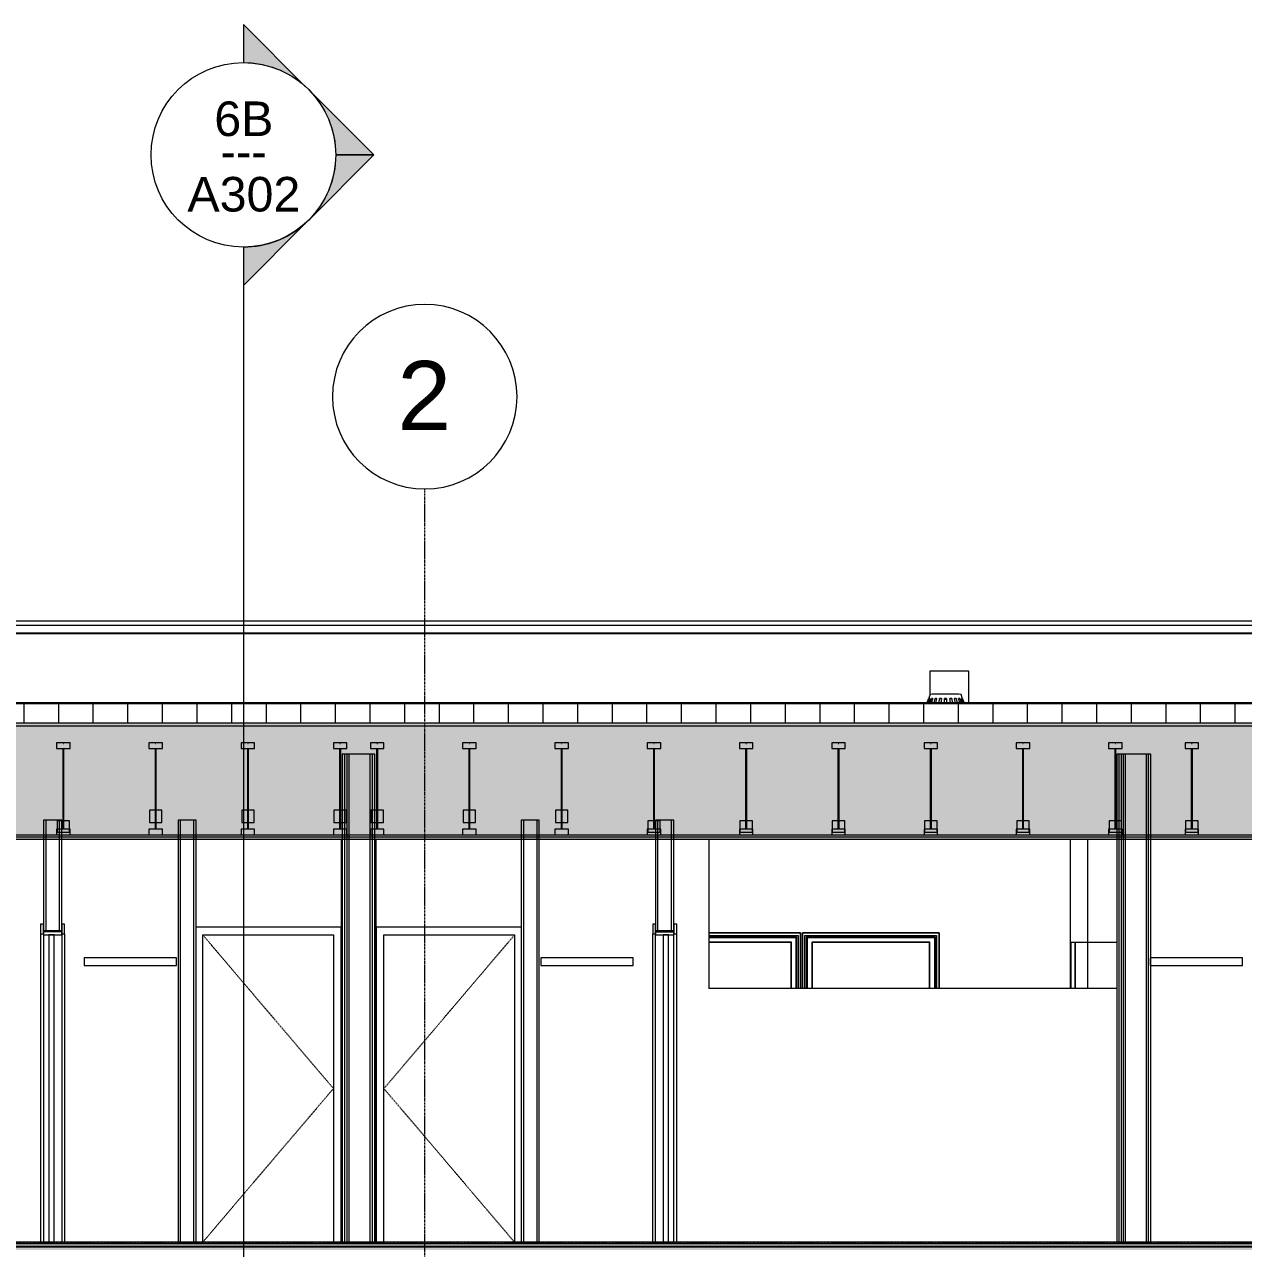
# Model space of a CAD drawing. Header units: inches. Extents: x 9661 to 16490, y -393 to 647.
# Drawn here: x 14010.3 to 14327.3, y 266.4 to 584.9 of the extents above; entities that cross this region are included whole.
import ezdxf

# ---------------------------------------------------------------- set-up
doc = ezdxf.new("R2010")
doc.units = ezdxf.units.IN
doc.header["$MEASUREMENT"] = 0
doc.linetypes.add('Dash 1_16_', pattern=[0.125, 0.0625, -0.0625])
doc.linetypes.add('Grid Line 1_2_', pattern=[0.875, 0.5, -0.125, 0.125, -0.125])
for name, color, linetype, lineweight in [('0-3', 55, 'Continuous', 9), ('0-4', 90, 'Continuous', 5), ('0-5', 213, 'Continuous', 70), ('A-DOOR-1', 253, 'Continuous', 9), ('A-DOOR-2', 253, 'Dash 1_16_', 9), ('A-DOOR-7', 133, 'Continuous', 20), ('A-DOOR-FRAM-1', 253, 'Continuous', 9), ('A-DOOR-FRAM-6', 133, 'Continuous', 20), ('A-FLOR-2', 8, 'Continuous', 5), ('A-FLOR-9', 192, 'Continuous', 9), ('A-FLOR-LEVL-1', 51, 'Grid Line 1_2_', 9), ('A-FLOR-MCUT-2', 51, 'Continuous', 9), ('A-FLOR-PATT-1', 45, 'Continuous', 9), ('A-GLAZ-1', 55, 'Continuous', 9), ('A-ROOF-1', 252, 'Continuous', 13), ('A-ROOF-2', 251, 'Continuous', 5), ('A-ROOF-3', 132, 'Continuous', 9), ('A-ROOF-PATT-1', 45, 'Continuous', 9), ('A-WALL-1', 9, 'Continuous', 9), ('A-WALL-2', 253, 'Continuous', 9), ('A-WALL-3', 53, 'Continuous', 13), ('A-WALL-4', 250, 'Continuous', 13), ('A-WALL-5', 55, 'Continuous', 9), ('G-ANNO-SYMB', 111, 'Continuous', 9), ('I-WALL-3', 7, 'Continuous', 9), ('M-EQPM-1', 55, 'Continuous', 9), ('Q-CASE-1', 9, 'Continuous', 9), ('Q-CASE-2', 253, 'Continuous', 9), ('S-BEAM-2', 7, 'Continuous', 9), ('S-BEAM-3', 55, 'Continuous', 9), ('S-GRID-1', 1, 'Grid Line 1_2_', 9), ('S-GRID-IDEN', 1, 'Continuous', 9)]:
    doc.layers.add(name, color=color, linetype=linetype, lineweight=lineweight)
doc.styles.add('Arial', font='arial.ttf', dxfattribs={"height": 9})
doc.styles.add('Arial_1', font='arial.ttf', dxfattribs={"height": 18})
doc.styles.add('Century Gothic', font='ufonts.com_century-gothic.ttf', dxfattribs={"height": 9})
pattern_1 = [(0, (14217.158, 59.024), (0, 4.798), []), (315, (14217.1578, 59.024), (4.798427, 0), [6.786, -6.786]), (45, (14217.1578, 59.024), (4.798427, 0), [6.786, -6.786])]

# ---------------------------------------------------------------- blocks, each defined once
blk = doc.blocks.new('OD_CW_Closet - OD_CW_Closet-3802031-BUILDING SECTION - NORTH_SOUTH - LOOKING WEST')
at = {"layer": 'Q-CASE-2'}
for p, q in [((3366.57, 74), (3342.57, 74)), ((3342.57, 74), (3342.57, 72)), ((3366.57, 72), (3366.57, 74)), ((3342.57, 72), (3366.57, 72))]:
    blk.add_line(p, q, dxfattribs=at)
blk = doc.blocks.new('SLIDING - FLUSH - SLIDING - FLUSH - 5-0 x 6-8-V137-BUILDING SECTION - NORTH_SOUTH - LOOKING WEST')
at = {"layer": 'A-DOOR-1'}
for p, q in [((3054.4, 218.75), (3054.4, 216.25)), ((3055.15, 218.75), (3054.4, 218.75)), ((3055.15, 216.25), (3055.15, 218.75)), ((3059.9, 218.75), (3059.9, 216.25)), ((3060.65, 218.75), (3059.9, 218.75)), ((3060.65, 216.25), (3060.65, 218.75)), ((3054.4, 216.25), (3055.15, 216.25)), ((3054.4, 216.25), (3054.4, 136)), ((3059.9, 216.25), (3060.65, 216.25)), ((3060.65, 216.25), (3060.65, 136))]:
    blk.add_line(p, q, dxfattribs=at)
at = {"layer": 'A-DOOR-7'}
for p, q in [((3057.9, 216), (3056.52, 216)), ((3056.52, 216), (3056.52, 136)), ((3057.9, 136), (3057.9, 216)), ((3056.52, 136), (3057.9, 136))]:
    blk.add_line(p, q, dxfattribs=at)
at = {"layer": 'A-DOOR-FRAM-1'}
for p, q in [((3055.15, 216), (3055.15, 136)), ((3059.9, 216), (3059.9, 136))]:
    blk.add_line(p, q, dxfattribs=at)
at = {"layer": 'A-DOOR-FRAM-6'}
for p, q in [((3059.9, 217), (3055.15, 217)), ((3055.15, 217), (3055.15, 216)), ((3059.9, 216.75), (3055.15, 216.75)), ((3059.9, 216), (3059.9, 217)), ((3055.15, 216), (3059.9, 216))]:
    blk.add_line(p, q, dxfattribs=at)
blk = doc.blocks.new('OD_CW_Closet - OD_CW_Closet-3786619-BUILDING SECTION - NORTH_SOUTH - LOOKING WEST')
at = {"layer": 'Q-CASE-2'}
for p, q in [((3065.74, 74), (3065.74, 72)), ((3089.74, 74), (3065.74, 74)), ((3089.74, 72), (3089.74, 74)), ((3065.74, 72), (3089.74, 72))]:
    blk.add_line(p, q, dxfattribs=at)
blk = doc.blocks.new('SLIDING - FLUSH - SLIDING - FLUSH - 5-0 x 6-8-V138-BUILDING SECTION - NORTH_SOUTH - LOOKING WEST')
at = {"layer": 'A-DOOR-1'}
for p, q in [((3214.35, 218.75), (3213.6, 218.75)), ((3213.6, 218.75), (3213.6, 216.25)), ((3214.35, 216.25), (3214.35, 218.75)), ((3219.85, 218.75), (3219.1, 218.75)), ((3219.1, 218.75), (3219.1, 216.25)), ((3219.85, 216.25), (3219.85, 218.75)), ((3213.6, 216.25), (3214.35, 216.25)), ((3213.6, 136), (3213.6, 216.25)), ((3219.1, 216.25), (3219.85, 216.25)), ((3219.85, 136), (3219.85, 216.25))]:
    blk.add_line(p, q, dxfattribs=at)
at = {"layer": 'A-DOOR-7'}
for p, q in [((3216.35, 216), (3216.35, 136)), ((3217.72, 216), (3216.35, 216)), ((3217.72, 136), (3217.72, 216)), ((3216.35, 136), (3217.72, 136))]:
    blk.add_line(p, q, dxfattribs=at)
at = {"layer": 'A-DOOR-FRAM-1'}
for p, q in [((3214.35, 136), (3214.35, 216)), ((3219.1, 136), (3219.1, 216))]:
    blk.add_line(p, q, dxfattribs=at)
at = {"layer": 'A-DOOR-FRAM-6'}
for p, q in [((3214.35, 217), (3214.35, 216)), ((3219.1, 217), (3214.35, 217)), ((3214.35, 216.75), (3219.1, 216.75)), ((3219.1, 216), (3219.1, 217)), ((3214.35, 216), (3219.1, 216))]:
    blk.add_line(p, q, dxfattribs=at)
blk = doc.blocks.new('OD_CW_Closet - OD_CW_Closet-3786599-BUILDING SECTION - NORTH_SOUTH - LOOKING WEST')
at = {"layer": 'Q-CASE-2'}
for p, q in [((2805.31, 74), (2781.31, 74)), ((2781.31, 74), (2781.31, 72)), ((2805.31, 72), (2805.31, 74)), ((2781.31, 72), (2805.31, 72))]:
    blk.add_line(p, q, dxfattribs=at)
blk = doc.blocks.new('SWING - SINGLE - FLUSH - SWING - 34_ x 80_ - WITH ACOUSTICAL SEAL-V139-BUILDING SECTION - NORTH_SOUTH - LOOKING WEST')
at = {"layer": 'A-DOOR-2'}
for p in [(3096.56, 216), (3096.56, 136)]:
    blk.add_line(p, (3130.56, 176), dxfattribs=at)
at = {"layer": 'A-DOOR-FRAM-1'}
for p, q in [((3132.56, 218), (3094.9, 218)), ((3132.56, 136), (3132.56, 218)), ((3096.56, 136), (3096.56, 216)), ((3096.56, 216), (3130.56, 216)), ((3130.56, 216), (3130.56, 136))]:
    blk.add_line(p, q, dxfattribs=at)
blk = doc.blocks.new('SWING - SINGLE - FLUSH - SWING - 34_ x 80_ - WITH ACOUSTICAL SEAL-V140-BUILDING SECTION - NORTH_SOUTH - LOOKING WEST')
at = {"layer": 'A-DOOR-2'}
for p in [(3177.69, 216), (3177.69, 136)]:
    blk.add_line(p, (3143.69, 176), dxfattribs=at)
at = {"layer": 'A-DOOR-FRAM-1'}
for p, q in [((3179.35, 218), (3141.69, 218)), ((3141.69, 218), (3141.69, 136)), ((3143.69, 136), (3143.69, 216)), ((3143.69, 216), (3177.69, 216)), ((3177.69, 216), (3177.69, 136))]:
    blk.add_line(p, q, dxfattribs=at)
blk = doc.blocks.new('OD_CW_Upper Cabinet - OD_CW_Upper Cabinet-3856838-BUILDING SECTION - NORTH_SOUTH - LOOKING WEST')
at = {"layer": 'Q-CASE-1'}
for p, q in [((3322.47, 202), (3322.47, 214)), ((3323.47, 214), (3322.47, 214)), ((3323.47, 214), (3323.47, 202)), ((3323.47, 202), (3323.47, 214)), ((3334.29, 214), (3323.47, 214))]:
    blk.add_line(p, q, dxfattribs=at)
blk = doc.blocks.new('CTR - 1st Phase - Unit Layouts_rvt-2-BUILDING SECTION - NORTH_SOUTH - LOOKING WEST')
at = {"layer": 'A-WALL-1'}
for p, q in [((3132.69, 268), (3132.69, 372.87)), ((3141.56, 372.87), (3141.56, 268)), ((3228.22, 372.87), (3228.22, 334)), ((3322.29, 334), (3322.29, 372.87)), ((3326.66, 372.87), (3326.66, 334)), ((3334.29, 334), (3228.22, 334))]:
    blk.add_line(p, q, dxfattribs=at)
at = {"layer": 'A-WALL-2'}
for p, q in [((3059.9, 377.87), (3055.15, 377.87)), ((3055.15, 377.87), (3055.15, 349)), ((3059.9, 349), (3059.9, 377.87)), ((3090.15, 377.87), (3090.15, 268)), ((3094.9, 377.87), (3090.15, 377.87)), ((3094.9, 268), (3094.9, 377.87)), ((3179.35, 377.87), (3179.35, 268)), ((3184.1, 377.87), (3179.35, 377.87)), ((3184.1, 268), (3184.1, 377.87)), ((3219.1, 377.87), (3214.35, 377.87)), ((3214.35, 377.87), (3214.35, 349)), ((3219.1, 349), (3219.1, 377.87)), ((3055.15, 349), (3059.9, 349)), ((3214.35, 349), (3219.1, 349)), ((3090.15, 268), (3094.9, 268)), ((3179.35, 268), (3184.1, 268))]:
    blk.add_line(p, q, dxfattribs=at)
at = {"layer": 'A-WALL-3'}
for p, q in [((3055.77, 377.87), (3055.77, 349)), ((3059.27, 377.87), (3059.27, 349)), ((3090.77, 268), (3090.77, 377.87)), ((3094.27, 268), (3094.27, 377.87)), ((3179.97, 377.87), (3179.97, 268)), ((3183.47, 377.87), (3183.47, 268)), ((3214.97, 349), (3214.97, 377.87)), ((3218.47, 349), (3218.47, 377.87))]:
    blk.add_line(p, q, dxfattribs=at)
at = {"layer": '0-5'}
for name, p in [('SLIDING - FLUSH - SLIDING - FLUSH - 5-0 x 6-8-V137-BUILDING SECTION - NORTH_SOUTH - LOOKING WEST', (0, 132)), ('SLIDING - FLUSH - SLIDING - FLUSH - 5-0 x 6-8-V138-BUILDING SECTION - NORTH_SOUTH - LOOKING WEST', (0, 132)), ('SWING - SINGLE - FLUSH - SWING - 34_ x 80_ - WITH ACOUSTICAL SEAL-V139-BUILDING SECTION - NORTH_SOUTH - LOOKING WEST', (0, 132)), ('SWING - SINGLE - FLUSH - SWING - 34_ x 80_ - WITH ACOUSTICAL SEAL-V140-BUILDING SECTION - NORTH_SOUTH - LOOKING WEST', (0, 132)), ('OD_CW_Upper Cabinet - OD_CW_Upper Cabinet-3856838-BUILDING SECTION - NORTH_SOUTH - LOOKING WEST', (0, 132)), ('OD_CW_Closet - OD_CW_Closet-3786619-BUILDING SECTION - NORTH_SOUTH - LOOKING WEST', (0, 268)), ('OD_CW_Closet - OD_CW_Closet-3786599-BUILDING SECTION - NORTH_SOUTH - LOOKING WEST', (403.2, 268)), ('OD_CW_Closet - OD_CW_Closet-3802031-BUILDING SECTION - NORTH_SOUTH - LOOKING WEST', (0.4, 268))]:
    blk.add_blockref(name, p, dxfattribs=at)
blk = doc.blocks.new('CTR - 1st Phase - Common Walls_rvt-2-BUILDING SECTION - NORTH_SOUTH - LOOKING WEST')
at = {"layer": 'A-WALL-4'}
for p, q in [((3133.5, 268), (3133.5, 395)), ((3134.12, 268), (3134.12, 395)), ((3134.62, 268), (3134.62, 395)), ((3140.12, 268), (3140.12, 395)), ((3140.75, 268), (3140.75, 395)), ((3334.91, 268), (3334.91, 395)), ((3335.54, 268), (3335.54, 395)), ((3336.04, 268), (3336.04, 395)), ((3336.54, 268), (3336.54, 395)), ((3342.04, 268), (3342.04, 395)), ((3342.54, 268), (3342.54, 395))]:
    blk.add_line(p, q, dxfattribs=at)
at = {"layer": 'I-WALL-3'}
for p, q in [((3132.87, 395), (3132.87, 268)), ((3141.37, 395), (3132.87, 395)), ((3141.37, 268), (3141.37, 395)), ((3334.29, 395), (3334.29, 268)), ((3343.16, 395), (3334.29, 395)), ((3343.16, 268), (3343.16, 395)), ((3132.87, 268), (3141.37, 268)), ((3334.29, 268), (3343.16, 268))]:
    blk.add_line(p, q, dxfattribs=at)
blk = doc.blocks.new('TRUSS - 24_-2435216-BUILDING SECTION - NORTH_SOUTH - LOOKING WEST')
at = {"layer": 'S-BEAM-2'}
for p, q in [((3143.67, 134), (3140.17, 134)), ((3140.17, 134), (3140.17, 132.5)), ((3143.67, 132.5), (3143.67, 134)), ((3140.17, 132.5), (3143.67, 132.5)), ((3143.55, 116.46), (3140.3, 116.46)), ((3140.3, 116.46), (3140.3, 113.21)), ((3143.55, 113.21), (3143.55, 116.46)), ((3143.67, 111.5), (3140.17, 111.5)), ((3140.17, 111.5), (3140.17, 110)), ((3140.3, 113.21), (3143.55, 113.21)), ((3143.67, 110), (3143.67, 111.5)), ((3140.17, 110), (3143.67, 110))]:
    blk.add_line(p, q, dxfattribs=at)
at = {"layer": 'S-BEAM-3'}
for p, q in [((3141.86, 133.75), (3141.99, 133.75)), ((3141.86, 111.5), (3141.86, 132.5)), ((3141.99, 132.5), (3141.99, 111.5))]:
    blk.add_line(p, q, dxfattribs=at)
blk = doc.blocks.new('TRUSS - 24_-2435176-BUILDING SECTION - NORTH_SOUTH - LOOKING WEST')
at = {"layer": 'S-BEAM-2'}
for p, q in [((3215.67, 134), (3212.17, 134)), ((3212.17, 134), (3212.17, 132.5)), ((3215.67, 132.5), (3215.67, 134)), ((3212.17, 132.5), (3215.67, 132.5)), ((3215.67, 111.5), (3212.17, 111.5)), ((3212.17, 111.5), (3212.17, 110)), ((3215.55, 113.68), (3212.3, 113.68)), ((3212.3, 113.68), (3212.3, 110.72)), ((3215.55, 110.72), (3215.55, 113.68)), ((3215.67, 110), (3215.67, 111.5)), ((3212.17, 110), (3215.67, 110)), ((3212.3, 110.72), (3215.55, 110.72))]:
    blk.add_line(p, q, dxfattribs=at)
at = {"layer": 'S-BEAM-3'}
for p, q in [((3213.86, 133.75), (3213.99, 133.75)), ((3213.86, 111.5), (3213.86, 132.5)), ((3213.99, 132.5), (3213.99, 111.5))]:
    blk.add_line(p, q, dxfattribs=at)
blk = doc.blocks.new('CTR - 1st Phase - Structure_rvt-2-BUILDING SECTION - NORTH_SOUTH - LOOKING WEST')
at = {"layer": '0-3'}
for name, p in [('TRUSS - 24_-2435176-BUILDING SECTION - NORTH_SOUTH - LOOKING WEST', (-153.6, 264)), ('TRUSS - 24_-2435216-BUILDING SECTION - NORTH_SOUTH - LOOKING WEST', (-57.6, 264)), ('TRUSS - 24_-2435216-BUILDING SECTION - NORTH_SOUTH - LOOKING WEST', (-33.6, 264)), ('TRUSS - 24_-2435216-BUILDING SECTION - NORTH_SOUTH - LOOKING WEST', (-9.6, 264)), ('TRUSS - 24_-2435216-BUILDING SECTION - NORTH_SOUTH - LOOKING WEST', (0, 264)), ('TRUSS - 24_-2435216-BUILDING SECTION - NORTH_SOUTH - LOOKING WEST', (24, 264)), ('TRUSS - 24_-2435216-BUILDING SECTION - NORTH_SOUTH - LOOKING WEST', (48, 264)), ('TRUSS - 24_-2435176-BUILDING SECTION - NORTH_SOUTH - LOOKING WEST', (0, 264)), ('TRUSS - 24_-2435176-BUILDING SECTION - NORTH_SOUTH - LOOKING WEST', (24, 264)), ('TRUSS - 24_-2435176-BUILDING SECTION - NORTH_SOUTH - LOOKING WEST', (48, 264)), ('TRUSS - 24_-2435176-BUILDING SECTION - NORTH_SOUTH - LOOKING WEST', (72, 264)), ('TRUSS - 24_-2435176-BUILDING SECTION - NORTH_SOUTH - LOOKING WEST', (96, 264)), ('TRUSS - 24_-2435176-BUILDING SECTION - NORTH_SOUTH - LOOKING WEST', (120, 264)), ('TRUSS - 24_-2435176-BUILDING SECTION - NORTH_SOUTH - LOOKING WEST', (139.89, 264))]:
    blk.add_blockref(name, p, dxfattribs=at)
blk = doc.blocks.new('Basic Wall _ EXT - FIBER CEMENT - SMALL - ___-2145937-BUILDING SECTION - NORTH_SOUTH - LOOKING WEST')
at = {"layer": 'A-WALL-5'}
for p, q in [((3867.29, 429.66), (2061.36, 429.66)), ((2076.8, 428.6), (3851.85, 428.6)), ((2077.21, 426.42), (3851.44, 426.42)), ((2077.53, 426.57), (3851.11, 426.57))]:
    blk.add_line(p, q, dxfattribs=at)
blk = doc.blocks.new('22142613 - Roof Drains - Type A - 15_ Strainer - 8_ Drain-2082947-BUILDING SECTION - NORTH_SOUTH - LOOKING WEST')
at = {"layer": 'M-EQPM-1'}
for p, q in [((3556.76, 409.44), (3556.34, 408.34)), ((3556.34, 408.34), (3556.75, 409.43)), ((3556.52, 408.34), (3556.92, 409.45)), ((3557.09, 409.46), (3556.68, 408.34)), ((3557.17, 410.55), (3556.75, 409.43)), ((3556.92, 409.45), (3557.09, 409.45)), ((3557.15, 408.34), (3557.5, 409.48)), ((3557.8, 409.49), (3557.45, 408.34)), ((3557.5, 409.48), (3557.8, 409.48)), ((3558.16, 408.34), (3558.42, 409.5)), ((3558.42, 409.5), (3558.84, 409.49)), ((3558.83, 409.51), (3558.57, 408.34)), ((3559.46, 408.34), (3559.6, 409.51)), ((3559.6, 409.51), (3560.07, 409.48)), ((3560.08, 409.52), (3559.94, 408.34)), ((3560.92, 408.34), (3560.92, 409.52)), ((3561.42, 409.52), (3561.42, 408.34)), ((3562.41, 408.34), (3562.27, 409.52)), ((3562.27, 409.48), (3562.75, 409.51)), ((3562.75, 409.51), (3562.89, 408.34)), ((3563.78, 408.34), (3563.51, 409.51)), ((3563.51, 409.49), (3563.92, 409.5)), ((3563.92, 409.5), (3564.19, 408.34)), ((3564.9, 408.34), (3564.54, 409.49)), ((3564.54, 409.48), (3564.85, 409.48)), ((3564.85, 409.48), (3565.2, 408.34)), ((3565.6, 409.43), (3565.17, 410.55)), ((3565.67, 408.34), (3565.26, 409.46)), ((3565.26, 409.45), (3565.43, 409.45)), ((3565.43, 409.45), (3565.83, 408.34)), ((3566, 408.34), (3565.58, 409.44)), ((3565.6, 409.43), (3566.01, 408.34))]:
    blk.add_line(p, q, dxfattribs=at)
for centre, major_axis, start_param, end_param in [((3561.17, 409.43), (4.43, 0), 3.060354, 3.100973), ((3561.17, 409.43), (4.43, 0), 3.141593, 3.173424), ((3561.17, 409.43), (4.43, 0), 3.133754, 3.141593), ((3561.17, 409.43), (4.43, 0), 2.747406, 2.860472), ((3561.17, 410.55), (4, 0), 0, 3.141593), ((3561.17, 409.43), (4.43, 0), 2.43676, 2.549818), ((3561.17, 409.43), (4.43, 0), 2.128072, 2.241119), ((3561.17, 409.43), (4.43, 0), 1.820803, 1.933842), ((3561.17, 409.43), (4.43, 0), 1.514279, 1.627314), ((3561.17, 409.43), (4.43, 0), 4.655871, 4.768907), ((3561.17, 409.43), (4.43, 0), 1.207751, 1.32079), ((3561.17, 409.43), (4.43, 0), 0.900473, 1.013521), ((3561.17, 409.43), (4.43, 0), 0.591774, 0.704832), ((3561.17, 409.43), (4.43, 0), 0.28112, 0.394187), ((3561.17, 409.43), (4.43, 0), 0.040619, 0.081239), ((3561.17, 409.43), (4.43, 0), 6.251354, 6.283185), ((3561.17, 409.43), (4.43, 0), 0, 0.007838)]:
    blk.add_ellipse(centre, major_axis=major_axis, ratio=0.020571, start_param=start_param, end_param=end_param, dxfattribs=at)
blk = doc.blocks.new('Window-Double_Hung-Marvin-Essential - ESDH3066 - 3rd floor-V244-BUILDING SECTION - NORTH_SOUTH - LOOKING WEST')
at = {"layer": 'A-GLAZ-1'}
for p, q in [((3288.08, 348.5), (3252.58, 348.5)), ((3252.58, 348.5), (3252.58, 334)), ((3253.2, 334), (3253.2, 347.87)), ((3253.2, 347.87), (3287.45, 347.87)), ((3253.61, 334), (3253.61, 347.47)), ((3253.61, 347.47), (3287.04, 347.47)), ((3253.76, 347.31), (3286.89, 347.31)), ((3253.76, 347.31), (3253.76, 334)), ((3286.89, 347.31), (3286.89, 334)), ((3287.04, 347.47), (3287.04, 334)), ((3287.45, 347.87), (3287.45, 334)), ((3288.08, 334), (3288.08, 348.5)), ((3254.98, 346.09), (3255.04, 346.03)), ((3254.98, 346.09), (3254.98, 334)), ((3285.67, 346.09), (3254.98, 346.09)), ((3285.61, 346.03), (3255.04, 346.03)), ((3255.04, 346.03), (3255.04, 334)), ((3285.61, 346.03), (3285.67, 346.09)), ((3285.61, 334), (3285.61, 346.03)), ((3285.67, 334), (3285.67, 346.09))]:
    blk.add_line(p, q, dxfattribs=at)
blk = doc.blocks.new('Window-Double_Hung-Marvin-Essential - ESDH3066 - 3rd floor-V245-BUILDING SECTION - NORTH_SOUTH - LOOKING WEST')
at = {"layer": 'A-GLAZ-1'}
for p, q in [((3252.07, 348.5), (3228.22, 348.5)), ((3228.22, 347.87), (3251.45, 347.87)), ((3228.22, 347.47), (3251.04, 347.47)), ((3228.22, 347.31), (3250.88, 347.31)), ((3250.88, 334), (3250.88, 347.31)), ((3251.04, 347.47), (3251.04, 334)), ((3251.45, 347.87), (3251.45, 334)), ((3252.07, 334), (3252.07, 348.5)), ((3249.66, 346.09), (3228.22, 346.09)), ((3249.6, 346.03), (3228.22, 346.03)), ((3249.6, 346.03), (3249.66, 346.09)), ((3249.6, 334), (3249.6, 346.03)), ((3249.66, 334), (3249.66, 346.09))]:
    blk.add_line(p, q, dxfattribs=at)
blk = doc.blocks.new('Grid - Grid Head - Circle-50561-BUILDING SECTION - NORTH_SOUTH - LOOKING WEST')
at = {"layer": 'S-GRID-IDEN'}
for start, end in [(360, 180), (180, 360)]:
    blk.add_arc((3481.32, 494.5), 24, start, end, dxfattribs=at)
blk = doc.blocks.new('Section - Section Head - Filled-22785-BUILDING SECTION - NORTH_SOUTH - LOOKING WEST')
at = {"layer": 'G-ANNO-SYMB'}
h = blk.add_hatch(color=256, dxfattribs=at)
edge = h.paths.add_edge_path(flags=0)
edge.add_line((3123.25, -189.24), (3107.15, -173.14))
edge.add_line((3107.15, -173.14), (3107.15, -183.05))
edge.add_arc((3107.15, -207.08), 24.03, 47.9216, 90, ccw=False)
h = blk.add_hatch(color=256, dxfattribs=at)
edge = h.paths.add_edge_path(flags=0)
edge.add_arc((3107.15, -207.08), 24, 0, 45, ccw=False)
edge.add_line((3131.15, -207.08), (3141.09, -207.08))
edge.add_line((3141.09, -207.08), (3124.12, -190.11))
h = blk.add_hatch(color=256, dxfattribs=at)
edge = h.paths.add_edge_path(flags=0)
edge.add_line((3124.12, -224.05), (3141.09, -207.08))
edge.add_line((3141.09, -207.08), (3131.15, -207.08))
edge.add_arc((3107.15, -207.08), 24, 315, 360, ccw=False)
h = blk.add_hatch(color=256, dxfattribs=at)
edge = h.paths.add_edge_path(flags=0)
edge.add_arc((3107.15, -207.08), 24.03, 270, 312.0784, ccw=False)
edge.add_line((3107.15, -231.11), (3107.15, -241.02))
edge.add_line((3107.15, -241.02), (3123.25, -224.92))
for p, q in [((3107.15, -183.05), (3107.15, -173.14)), ((3107.15, -173.14), (3123.25, -189.24)), ((3124.12, -190.11), (3141.09, -207.08)), ((3141.09, -207.08), (3124.12, -224.05)), ((3131.15, -207.08), (3141.09, -207.08)), ((3141.09, -207.08), (3131.15, -207.08)), ((3123.25, -224.92), (3107.15, -241.02)), ((3107.15, -241.02), (3107.15, -231.11))]:
    blk.add_line(p, q, dxfattribs=at)
for centre, radius, start, end in [((3107.15, -207.11), 24, 90, 270), ((3107.15, -207.08), 24.03, 47.9216, 90), ((3107.15, -207.11), 24, 270, 90), ((3107.15, -207.08), 24, 360, 45), ((3107.15, -207.08), 24, 315, 360), ((3107.15, -207.08), 24.03, 270, 312.0784)]:
    blk.add_arc(centre, radius, start, end, dxfattribs=at)

msp = doc.modelspace()

# ---------------------------------------------------------------- hatches: boundary and pattern name
at = {"layer": 'A-FLOR-2'}
h = msp.add_hatch(color=256, dxfattribs=at)
h.paths.add_polyline_path([(14814.1725, 266.75), (14818.0255, 266.75), (14818.0255, 266.875), (13601.8005, 266.875), (13601.8005, 266.75), (14811.9005, 266.75)], flags=0)
h.paths.add_polyline_path([(13036.2255, 266.75), (13478.4255, 266.75), (13478.4255, 266.875), (13036.2255, 266.875)], flags=0)
at = {"layer": 'A-FLOR-PATT-1'}
h = msp.add_hatch(dxfattribs=at)
h.set_pattern_fill('FP_39', color=256, style=0, pattern_type=2)
h.set_pattern_definition([(0, (14217.1578, 59.024), (15.36, 3.84), [1.267, -10.253, 1.267, -10.253, -61.44]), (0, (14217.1578, 59.024), (15.36, 3.84), [-23.04, 1.267, -21.773, 1.267, -10.253, -26.88]), (0, (14217.1578, 59.024), (15.36, 3.84), [-57.6, 1.267, -6.413, 1.267, -17.933]), (120, (14222.9178, 60.944), (-11.005538, 11.38215), [1.267, -10.253, 1.267, -10.253, -61.44]), (120, (14222.9178, 60.944), (-11.005538, 11.38215), [-23.04, 1.267, -21.773, 1.267, -10.253, -26.88]), (120, (14222.9178, 60.944), (-11.005538, 11.38215), [-57.6, 1.267, -6.413, 1.267, -17.933]), (240, (14224.8378, 68.624), (-4.354462, -15.22215), [1.267, -10.253, 1.267, -10.253, -61.44]), (240, (14224.8378, 68.624), (-4.354462, -15.22215), [-23.04, 1.267, -21.773, 1.267, -10.253, -26.88]), (240, (14224.8378, 68.624), (-4.354462, -15.22215), [-57.6, 1.267, -6.413, 1.267, -17.933])])
h.paths.add_polyline_path([(13036.2255, 266.875), (13478.4255, 266.875), (13478.4255, 267.625), (13036.2255, 267.625)], flags=0)
h.paths.add_polyline_path([(14818.0255, 266.875), (14818.0255, 267), (14815.9005, 267.0011), (14815.8693, 267), (14811.9005, 267.0031), (14811.9005, 267.625), (13601.8005, 267.625), (13601.8005, 266.875), (14817.9941, 266.875)], flags=0)
h = msp.add_hatch(dxfattribs=at)
h.set_pattern_fill('FP_38', color=256, style=0, pattern_type=2)
h.set_pattern_definition([(135, (14217.158, 59.024), (-4.24264, -4.24264), [])])
h.paths.add_polyline_path([(13036.8505, 267.625), (13478.4255, 267.625), (13478.4255, 268), (13036.8505, 268)], flags=0)
h.paths.add_polyline_path([(14797.414, 267.625), (14811.9005, 267.625), (14811.9005, 268), (13601.8005, 268), (13601.8005, 267.625), (14789.0347, 267.625)], flags=0)
h = msp.add_hatch(dxfattribs=at)
h.set_pattern_fill('FP_40', color=256, style=0, pattern_type=2)
h.set_pattern_definition(pattern_1)
h.paths.add_polyline_path([(13716.4907, 266), (14818.0255, 266), (14818.0255, 266.75), (13601.8005, 266.75), (13601.8005, 266), (13708.732, 266)], flags=0)
h.paths.add_polyline_path([(13036.8505, 266), (13478.4255, 266), (13478.4255, 266.75), (13036.2255, 266.75), (13036.2255, 266)], flags=0)
at = {"layer": 'A-ROOF-1'}
h = msp.add_hatch(color=256, dxfattribs=at)
h.paths.add_polyline_path([(13307.0451, 408.0883), (13478.4255, 408.0883), (13478.4255, 408.3384), (13036.8505, 408.3384), (13036.8505, 408.0883), (13305.9075, 408.0883)], flags=0)
h.paths.add_polyline_path([(14541.236, 408.0883), (14811.9005, 408.0883), (14811.9005, 408.3384), (13601.8005, 408.3384), (13601.8005, 408.0883), (14529.278, 408.0883)], flags=0)
at = {"layer": 'A-ROOF-2'}
h = msp.add_hatch(color=256, dxfattribs=at)
h.paths.add_polyline_path([(13036.4327, 373.5), (13320.9255, 373.5), (13320.9255, 374), (13036.2255, 374), (13036.2255, 373.5), (13036.3726, 373.5)], flags=0)
h.paths.add_polyline_path([(14811.9005, 373.5), (14812.5255, 373.5), (14812.5255, 374), (14302.088, 374), (14302.088, 373.5), (14797.414, 373.5)], flags=0)
h.paths.add_polyline_path([(13324.4255, 373.5), (13403.9255, 373.5), (13403.9255, 374), (13324.4255, 374), (13324.4255, 373.8256)], flags=0)
h.paths.add_polyline_path([(14296.588, 373.5), (14296.588, 374), (14100.1755, 374), (14100.1755, 373.5), (14294.659, 373.5)], flags=0)
h.paths.add_polyline_path([(13407.4255, 373.5), (13478.4255, 373.5), (13478.4255, 374), (13407.4255, 374), (13407.4255, 373.9196)], flags=0)
h.paths.add_polyline_path([(14094.6755, 373.5), (14094.6755, 374), (13898.888, 374), (13898.888, 373.5), (14093.557, 373.5)], flags=0)
h.paths.add_polyline_path([(13601.8005, 373.5), (13893.388, 373.5), (13893.388, 374), (13601.8005, 374)], flags=0)
at = {"layer": 'A-ROOF-PATT-1'}
h = msp.add_hatch(dxfattribs=at)
h.set_pattern_fill('FP_43', color=256, style=0, pattern_type=2)
h.set_pattern_definition([(0, (14217.158, 59.024), (0, 9), []), (90, (14217.158, 59.024), (-9, 6e-16), [])])
h.paths.add_polyline_path([(13335.2349, 403.0873), (13478.4255, 403.0873), (13478.4255, 408.0883), (13036.2255, 408.0883), (13036.2255, 403.0873), (13331.0452, 403.0873)], flags=0)
h.paths.add_polyline_path([(13905.0239, 403.0873), (14812.5255, 403.0873), (14812.5255, 408.0883), (13601.8005, 408.0883), (13601.8005, 403.0873), (13900.8342, 403.0873)], flags=0)
h = msp.add_hatch(dxfattribs=at)
h.set_pattern_fill('FP_40', color=256, style=0, pattern_type=2)
h.set_pattern_definition(pattern_1)
h.paths.add_polyline_path([(13289.149, 402.3371), (13478.4255, 402.3371), (13478.4255, 403.0873), (13036.2255, 403.0873), (13036.2255, 402.3371), (13280.7697, 402.3371)], flags=0)
h.paths.add_polyline_path([(14516.7091, 402.3371), (14812.5255, 402.3371), (14812.5255, 403.0873), (13601.8005, 403.0873), (13601.8005, 402.3371), (14512.5195, 402.3371)], flags=0)
h = msp.add_hatch(dxfattribs=at)
h.set_pattern_fill('FP_37', color=256, style=0, pattern_type=2)
h.set_pattern_definition([(161.57, (14217.6378, 59.504), (-3.8399538, -1.54e-05), [0, -27.322, 3.034, 0]), (18.43, (14216.6778, 59.504), (-3.8399538, 1.54e-05), [0, -27.322, 3.034, 0]), (108.43, (14217.6378, 59.504), (1.919622, -9.6005246), [9.106, -21.25]), (71.57, (14216.6778, 59.504), (1.919622, 9.6005246), [9.106, -21.25])])
h.paths.add_polyline_path([(13036.2255, 374), (13478.4255, 374), (13478.4255, 402.3371), (13036.2255, 402.3371), (13036.2255, 383.4046)], flags=0)
h.paths.add_polyline_path([(14812.5255, 374), (14812.5255, 402.3371), (13601.8005, 402.3371), (13601.8005, 374), (14797.414, 374)], flags=0)
h = msp.add_hatch(dxfattribs=at)
h.set_pattern_fill('FP_41', color=256, style=0, pattern_type=2)
h.set_pattern_definition([(0, (14217.158, 59.024), (30.72, 7.68), [1.267, -21.773, 1.267, -21.773, -122.88]), (0, (14217.158, 59.024), (30.72, 7.68), [-46.08, 1.267, -44.813, 1.267, -21.773, -53.76]), (0, (14217.158, 59.024), (30.72, 7.68), [-115.2, 1.267, -14.093, 1.267, -37.133]), (120, (14228.678, 62.864), (-22.011075, 22.7643), [1.267, -21.773, 1.267, -21.773, -122.88]), (120, (14228.678, 62.864), (-22.011075, 22.7643), [-46.08, 1.267, -44.813, 1.267, -21.773, -53.76]), (120, (14228.678, 62.864), (-22.011075, 22.7643), [-115.2, 1.267, -14.093, 1.267, -37.133]), (240, (14232.518, 78.224), (-8.708925, -30.4443), [1.267, -21.773, 1.267, -21.773, -122.88]), (240, (14232.518, 78.224), (-8.708925, -30.4443), [-46.08, 1.267, -44.813, 1.267, -21.773, -53.76]), (240, (14232.518, 78.224), (-8.708925, -30.4443), [-115.2, 1.267, -14.093, 1.267, -37.133])])
h.paths.add_polyline_path([(13478.4255, 372.875), (13478.4255, 373.5), (13407.4255, 373.5), (13407.4255, 372.875), (13477.6821, 372.875)], flags=0)
h.paths.add_polyline_path([(13320.3005, 372.875), (13320.9255, 372.875), (13320.9255, 373.5), (13036.8505, 373.5), (13036.8505, 372.875), (13314.2867, 372.875)], flags=0)
h.paths.add_polyline_path([(14680.1045, 372.875), (14811.9005, 372.875), (14811.9005, 373.5), (13601.8005, 373.5), (13601.8005, 372.875), (14663.346, 372.875)], flags=0)
h.paths.add_polyline_path([(13324.4255, 372.875), (13403.9255, 372.875), (13403.9255, 373.5), (13324.4255, 373.5), (13324.4255, 373.093)], flags=0)

# ---------------------------------------------------------------- linework, layer by layer
at = {"layer": 'A-FLOR-9'}
msp.add_line((14811.9005, 268), (13601.8005, 268), dxfattribs=at)
at = {"layer": 'A-FLOR-LEVL-1'}
msp.add_line((12791.0002, 268), (15128.0162, 268), dxfattribs=at)
at = {"layer": 'A-FLOR-MCUT-2'}
for p, q in [((14811.9005, 267.625), (13601.8005, 267.625)), ((14818.0255, 266.875), (13601.8005, 266.875)), ((14818.0255, 266.75), (13601.8005, 266.75))]:
    msp.add_line(p, q, dxfattribs=at)
at = {"layer": 'A-ROOF-3'}
for p, q in [((14811.9005, 408.3384), (13601.8005, 408.3384)), ((14812.5255, 408.0883), (13601.8005, 408.0883)), ((14812.5255, 403.0873), (13601.8005, 403.0873)), ((14812.5255, 402.3371), (13601.8005, 402.3371)), ((13601.8005, 374), (14812.5255, 374)), ((13601.8005, 373.5), (14812.5255, 373.5)), ((13601.8005, 372.875), (14811.9005, 372.875))]:
    msp.add_line(p, q, dxfattribs=at)
at = {"layer": 'A-WALL-5'}
for p, q in [((14245.7755, 410.3812), (14245.7755, 416.7266)), ((14245.7755, 416.7266), (14255.7755, 416.7266)), ((14255.7755, 416.7266), (14255.7755, 408.3384)), ((14188.2755, 348.5), (14212.124, 348.5)), ((14212.124, 348.5), (14212.124, 334)), ((14212.6271, 334), (14212.6271, 348.5)), ((14212.6271, 348.5), (14248.1271, 348.5)), ((14248.1271, 348.5), (14248.1271, 334))]:
    msp.add_line(p, q, dxfattribs=at)
at = {"layer": 'G-ANNO-SYMB'}
msp.add_line((14067.2006, 526.9531), (14067.2006, -183.0803), dxfattribs=at)
at = {"layer": 'S-GRID-1'}
msp.add_line((14114.3755, -159.8356), (14114.3755, 464.0412), dxfattribs=at)

# ---------------------------------------------------------------- block references
at = {"layer": '0-4'}
for name in ['CTR - 1st Phase - Structure_rvt-2-BUILDING SECTION - NORTH_SOUTH - LOOKING WEST', 'CTR - 1st Phase - Common Walls_rvt-2-BUILDING SECTION - NORTH_SOUTH - LOOKING WEST', 'CTR - 1st Phase - Unit Layouts_rvt-2-BUILDING SECTION - NORTH_SOUTH - LOOKING WEST']:
    msp.add_blockref(name, (10960.0518, 0), dxfattribs=at)
at = {"layer": 'A-GLAZ-1'}
for name in ['Window-Double_Hung-Marvin-Essential - ESDH3066 - 3rd floor-V245-BUILDING SECTION - NORTH_SOUTH - LOOKING WEST', 'Window-Double_Hung-Marvin-Essential - ESDH3066 - 3rd floor-V244-BUILDING SECTION - NORTH_SOUTH - LOOKING WEST']:
    msp.add_blockref(name, (10960.0518, 0), dxfattribs=at)
at = {"layer": 'A-WALL-5'}
msp.add_blockref('Basic Wall _ EXT - FIBER CEMENT - SMALL - ___-2145937-BUILDING SECTION - NORTH_SOUTH - LOOKING WEST', (10960.0518, 0), dxfattribs=at)
at = {"layer": 'G-ANNO-SYMB', "extrusion": (0, 0, -1), "rotation": 180}
msp.add_blockref('Section - Section Head - Filled-22785-BUILDING SECTION - NORTH_SOUTH - LOOKING WEST', (-10960.0518, 343.8728), dxfattribs=at)
at = {"layer": 'M-EQPM-1'}
msp.add_blockref('22142613 - Roof Drains - Type A - 15_ Strainer - 8_ Drain-2082947-BUILDING SECTION - NORTH_SOUTH - LOOKING WEST', (10688.6643, 0), dxfattribs=at)
at = {"layer": 'S-GRID-IDEN'}
msp.add_blockref('Grid - Grid Head - Circle-50561-BUILDING SECTION - NORTH_SOUTH - LOOKING WEST', (10633.0518, -6.4588), dxfattribs=at)

# ---------------------------------------------------------------- texts
at = {"layer": 'G-ANNO-SYMB', "char_height": 9, "attachment_point": 1}
for s, insert, width, style in [('6B', (14059.6276, 564.8617), 18.786, 'Arial'), ('---', (14061.2283, 556.355), 15.453, 'Century Gothic'), ('A302', (14052.6355, 545.2255), 35.754, 'Arial')]:
    msp.add_mtext(s, dxfattribs=dict(at, insert=insert, width=width, style=style))
at = {"layer": 'S-GRID-IDEN', "insert": (14107.2465, 497.3292), "char_height": 18, "width": 16.968, "attachment_point": 1, "style": 'Arial_1'}
msp.add_mtext('2', dxfattribs=at)

doc.saveas('drawing.dxf')
